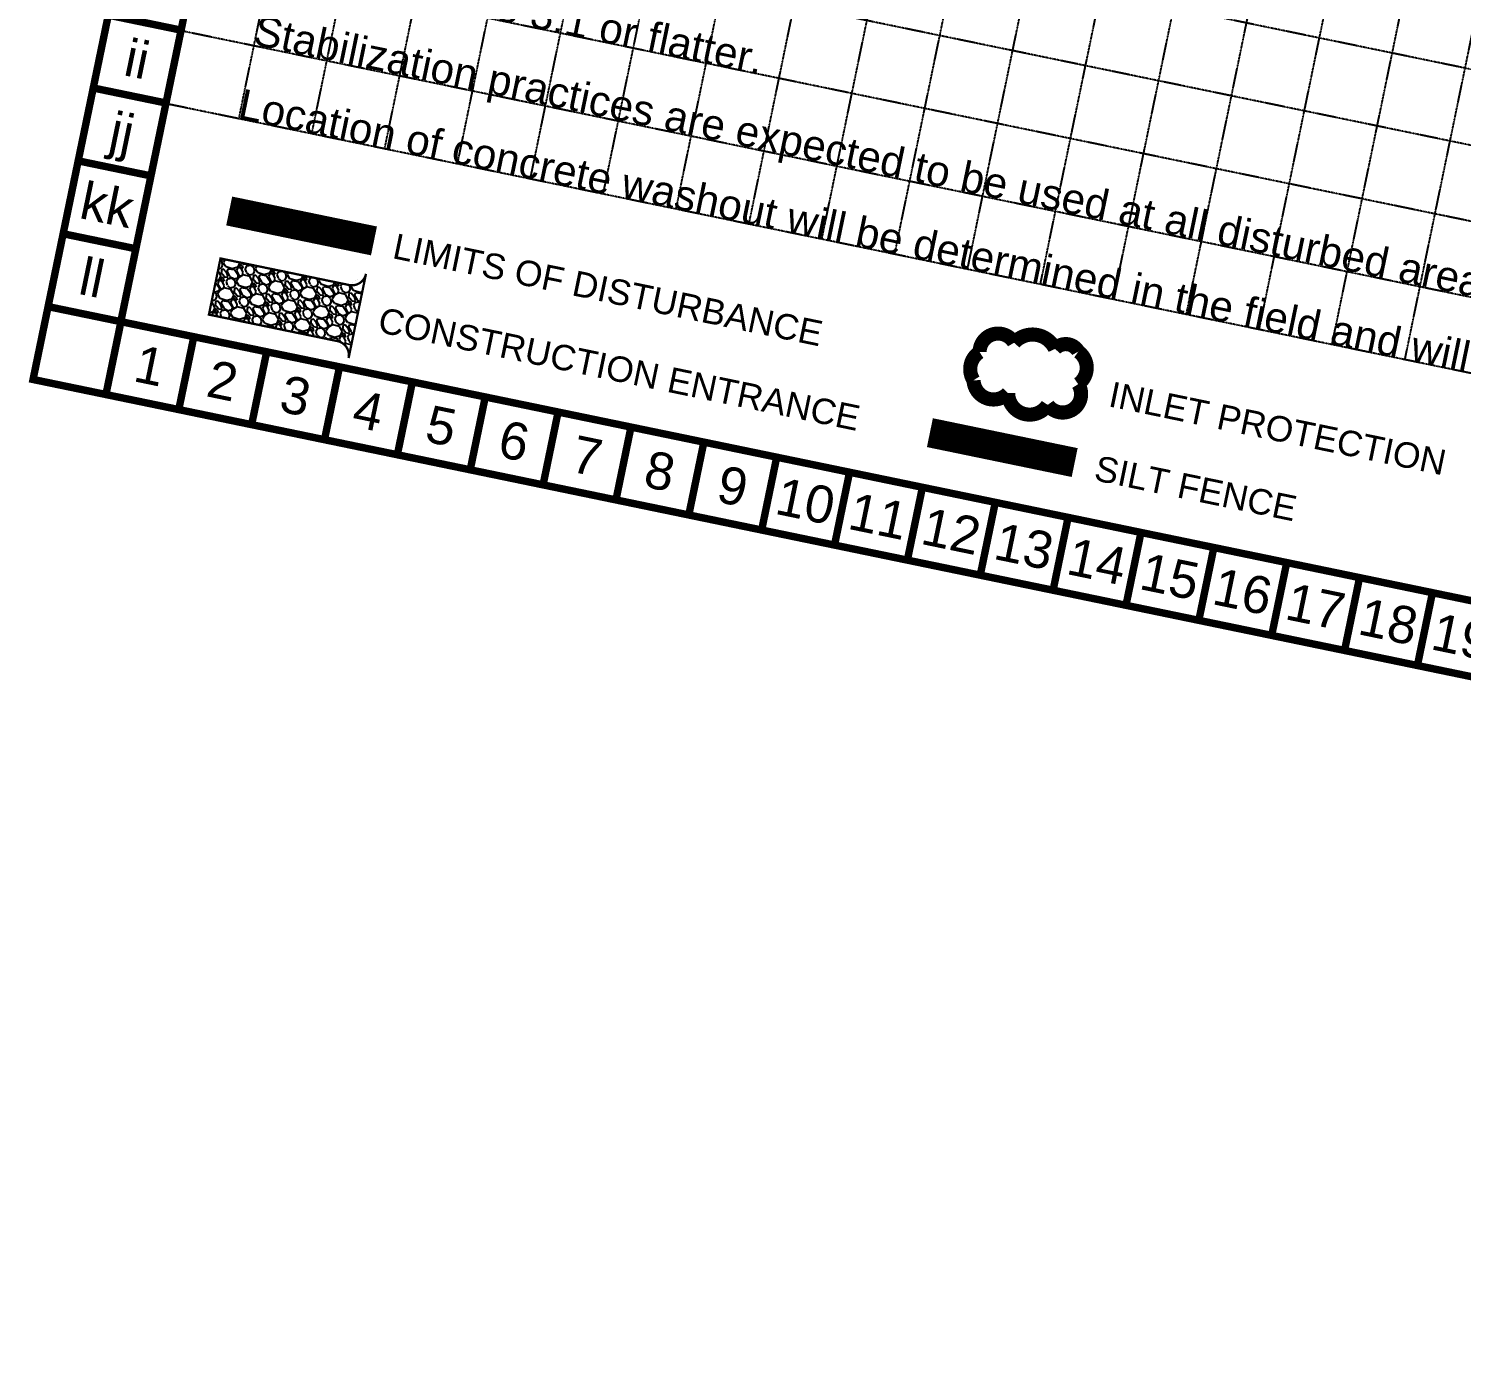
# Model space of a CAD drawing. Header units: inches. Extents: x 3071 to 5995, y 4947 to 7102.
# Drawn here: x 3071 to 3865, y 4947 to 5678 of the extents above; entities that cross this region are included whole.
import ezdxf
from ezdxf.enums import TextEntityAlignment as Align

# ---------------------------------------------------------------- set-up
doc = ezdxf.new("R2010")
doc.units = ezdxf.units.IN
doc.header["$MEASUREMENT"] = 0
doc.linetypes.add('HIDDEN', pattern=[0.375, 0.25, -0.125])
for name, color, linetype in [('BASE', 7, 'Continuous'), ('GRID', 254, 'HIDDEN'), ('LEGEND', 7, 'Continuous')]:
    doc.layers.add(name, color=color, linetype=linetype)
doc.styles.add("L200'", font='ARIAL.TTF', dxfattribs={"height": 0.001969})
doc.styles.get("Standard").update_dxf_attribs({"font": 'ARIAL.TTF'})

msp = doc.modelspace()

# ---------------------------------------------------------------- hatches: boundary and pattern name
at = {"layer": 'LEGEND'}
h = msp.add_hatch(dxfattribs=at)
h.set_pattern_fill('GRAVEL', color=4, scale=12.707389, angle=-55.60561, style=0)
h.set_pattern_definition([(172.4071856, (-15779.2189, 1585.0622), (-151.79749479, 19.281851963), [1.709601, -169.250826]), (129.3640856, (-15780.91355, 1585.2881), (96.624390847, -118.650740703), [2.933729, -290.4391194]), (76.9047856, (-15782.77426, 1587.55626), (-43.561033703, -183.817882905), [2.06861, -204.79268]), (211.6680856, (-15788.1952, 1589.85114), (216.893027346, 133.07885795), [2.671576, -264.485968]), (237.2280856, (-15790.469, 1588.4486), (89.937647482, 138.567517575), [2.619692, -259.3498326]), (301.6680856, (-15791.887, 1586.24585), (-133.07885795, 216.893027346), [2.671576, -264.485968]), (342.0885856, (-15790.48445, 1583.97206), (-198.17432562, 64.53250453), [3.5330225, -349.768951]), (16.6496856, (-15787.12266, 1582.8855), (280.933939683, 84.52068218), [3.335537, -330.218278]), (65.8239856, (-15783.927, 1583.8412), (78.888703012, 177.202941705), [2.680624, -265.38203]), (119.6307856, (-15782.8291, 1586.2867), (68.474859757, -122.5213307), [3.060346, -149.9568805]), (166.7917856, (-15784.3422, 1588.94685), (-201.481856729, 46.8685235305), [3.957691, -391.811676]), (83.2084856, (-15781.1936, 1579.3985), (12.66680383, 116.46956699), [1.350808, -133.730575]), (115.8635856, (-15781.03387, 1580.7398), (72.345383202, -150.671130625), [2.569904, -254.4211194]), (169.394386, (-15782.155, 1583.052), (-10.4857445, -7.17823), [1.797092, -16.1738625]), (147.592986, (-15781.3991, 1584.6477), (56.8626333, -38.0722384), [0.967769, -95.808817]), (236.195786, (-15782.2162, 1585.1664), (24.2789995, 32.02042557), [1.368624, -67.06276]), (335.358186, (-15782.9776, 1584.029), (42.50617765, -17.10072966), [2.222891, -71.873282]), (105.959486, (-15780.957, 1583.1023), (3.87073414, -28.1497034), [1.60737, -38.576925]), (320.7838856, (-15786.37955, 1591.2481), (103.239440763, -83.32280462), [2.251749, -222.9237475]), (14.7405856, (-15784.635, 1589.8244), (-144.056053134, -37.01760558), [1.889093, -187.019822]), (237.592986, (-15778.86, 1584.538), (38.0722384, 56.8626333), [1.935526, -94.841061]), (288.0048856, (-15779.8973, 1582.9038), (-40.325146128, 126.392066557), [2.251749, -222.9237475]), (283.838386, (-15792.8807, 1586.7976), (-14.91971155, 66.7851524), [2.1714386, -106.40054]), (239.1694856, (-15792.3613, 1584.6892), (79.452106905, 131.38915436), [1.8194185, -180.122696]), (11.195786, (-15789.274, 1577.2548), (66.78516849, 14.9196405), [1.935526, -94.841061]), (321.7483856, (-15787.3753, 1577.63065), (-135.259882824, 107.601785867), [2.130152, -210.884501]), (13.838386, (-15792.7913, 1582.3929), (-66.7851524, -14.91971155), [1.085719, -107.486259]), (45.704286, (-15789.7047, 1577.884), (34.76476213, 39.1986329), [0.64795, -64.147266]), (110.358186, (-15789.2522, 1578.3478), (11.04896634, -38.6354433), [2.619692, -49.7742055]), (130.4033856, (-15790.1635, 1580.8038), (82.268009974, -97.679187057), [2.4277466, -240.346568]), (248.084486, (-15783.9213, 1583.383), (13.7932405, 24.8422076), [1.832685, -43.9844525]), (297.5515856, (-15784.60537, 1581.6828), (101.058301104, -192.614107602), [3.199644, -316.764228]), (5.3397856, (-15783.1254, 1578.846), (-102.11310407, -8.30463183), [1.308302, -129.522269]), (34.394386, (-15781.823, 1578.968), (3.3075135, 17.663969), [0.762443, -11.944945]), (64.6507856, (-15789.9925, 1581.2289), (-44.687340164, -92.190523393), [1.765361, -174.7713224]), (352.4071856, (-15789.2367, 1582.8243), (151.79749479, -19.281851963), [3.4192024, -167.541225]), (304.394386, (-15785.847, 1582.372), (17.663969, -3.3075135), [3.303921, -9.4034675]), (269.6991856, (-15783.9811, 1579.6462), (1.6180426, 155.105008504), [2.009216, -198.912235]), (198.448986, (-15783.9917, 1577.637), (-49.12119331, -18.22717188), [1.850221, -90.660965]), (152.0403856, (-15785.7468, 1577.05147), (-241.24379088, 127.446706822), [3.012477, -298.235725]), (119.8204856, (-15788.4077, 1578.46387), (-82.831278232, 143.492832599), [3.187, -315.51269])])
edge = h.paths.add_edge_path()
edge.add_line((3247.94, 5495.64), (3257.58, 5542.32))
edge.add_arc((3249.81, 5543.92), 7.94, 258.3677, 348.32864, ccw=False)
edge.add_line((3248.2, 5536.14), (3176.91, 5550.86))
edge.add_line((3176.91, 5550.86), (3170.48, 5519.72))
edge.add_line((3170.48, 5519.72), (3241.77, 5505.03))
edge.add_arc((3240.16, 5497.25), 7.94, -11.67136, 78.3677, ccw=False)

# ---------------------------------------------------------------- linework, layer by layer
at = {"layer": 'BASE', "const_width": 4.12}
for points in [[(3072.98, 5483.77), (5658.39, 4949.7), (5992.19, 6565.58), (3406.77, 7099.65)], [(3121.63, 5515.83), (5626.44, 4998.34), (5943.51, 6533.54), (3439.26, 7050.89)]]:
    msp.add_lwpolyline(points, close=True, dxfattribs=at)
for points in [[(3155.1, 5677.41), (3114.7, 5685.75)], [(3146.76, 5637.01), (3106.36, 5645.35)], [(3138.41, 5596.61), (3098.01, 5604.96)], [(3130.07, 5556.21), (3089.67, 5564.56)], [(3121.72, 5515.82), (3081.32, 5524.16)], [(3113.38, 5475.42), (3121.72, 5515.82)], [(3153.77, 5467.08), (3162.12, 5507.47)], [(3194.17, 5458.73), (3202.52, 5499.13)], [(3234.57, 5450.39), (3242.91, 5490.78)], [(3274.96, 5442.04), (3283.31, 5482.44)], [(3315.36, 5433.7), (3323.71, 5474.09)], [(3355.76, 5425.35), (3364.1, 5465.75)], [(3396.16, 5417.01), (3404.5, 5457.4)], [(3436.55, 5408.66), (3444.9, 5449.06)], [(3476.95, 5400.32), (3485.3, 5440.71)], [(3517.35, 5391.97), (3525.69, 5432.37)], [(3557.74, 5383.63), (3566.09, 5424.02)], [(3598.14, 5375.28), (3606.49, 5415.68)], [(3638.54, 5366.94), (3646.88, 5407.34)], [(3678.94, 5358.59), (3687.28, 5398.99)], [(3719.33, 5350.25), (3727.68, 5390.65)], [(3759.73, 5341.9), (3768.08, 5382.3)], [(3800.13, 5333.56), (3808.47, 5373.96)], [(3840.52, 5325.21), (3848.87, 5365.61)]]:
    msp.add_lwpolyline(points, dxfattribs=at)
at = {"layer": 'GRID', "color": 253, "linetype": 'HIDDEN'}
for p, q in [((3479.16, 7042.97), (3186.98, 5628.51)), ((3519.56, 7034.63), (3227.38, 5620.17)), ((3559.96, 7026.29), (3267.78, 5611.82)), ((3600.36, 7017.94), (3308.17, 5603.48)), ((3640.75, 7009.6), (3348.57, 5595.13)), ((3681.15, 7001.25), (3388.97, 5586.79)), ((3721.55, 6992.91), (3429.36, 5578.44)), ((3761.94, 6984.56), (3469.76, 5570.1)), ((3802.34, 6976.22), (3510.16, 5561.76)), ((3883.14, 6959.53), (3590.95, 5545.07)), ((3923.53, 6951.18), (3631.35, 5536.72)), ((3963.99, 6942.43), (3671.88, 5528.35)), ((4004.38, 6934.08), (3712.28, 5520)), ((4044.78, 6925.74), (3752.68, 5511.66)), ((4085.18, 6917.39), (3793.07, 5503.31)), ((4125.57, 6909.05), (3833.47, 5494.97)), ((3720.32, 6375.22), (3550.55, 5553.41)), ((3181, 5798.23), (5685.62, 5280.86)), ((3172.66, 5757.83), (5677.28, 5240.46)), ((3164.31, 5717.44), (5668.94, 5200.06)), ((3155.97, 5677.04), (5660.59, 5159.66)), ((3147.62, 5636.64), (5652.25, 5119.27))]:
    msp.add_line(p, q, dxfattribs=at)
at = {"layer": 'LEGEND', "color": 1, "linetype": 'HIDDEN', "ltscale": 85, "const_width": 16.33}
msp.add_lwpolyline([(3181.73, 5577.17), (3262, 5560.58)], dxfattribs=at)
at = {"layer": 'LEGEND', "color": 4, "const_width": 1.27}
msp.add_lwpolyline([(3247.94, 5495.64), (3257.58, 5542.32, -0.414014), (3248.2, 5536.14), (3176.91, 5550.86), (3170.48, 5519.72), (3241.77, 5505.03, -0.414413)], format="xyb", close=True, dxfattribs=at)
at = {"layer": 'LEGEND', "color": 170, "ltscale": 100, "const_width": 7.82}
msp.add_lwpolyline([(3616.91, 5504.12, 0.520567), (3616.91, 5504.12, 0.765195), (3597.78, 5498.97, 0.417879), (3594.43, 5483.3, 0.6649), (3613.61, 5476.19, 0.744833), (3635.56, 5469.7, 0.975642), (3652.44, 5481.2, 0.520567), (3652.55, 5499.23, 0.520567), (3639.61, 5500.7, 0.540264), (3616.91, 5504.12)], format="xyb", close=True, dxfattribs=at)
at = {"layer": 'LEGEND', "color": 200, "const_width": 16.33}
msp.add_lwpolyline([(3570.23, 5454.29), (3650.5, 5437.71)], dxfattribs=at)

# ---------------------------------------------------------------- texts
at = {"layer": 'BASE', "color": 7, "style": "L200'"}
for s, p in [('All slopes are 3:1 or flatter.', (3203.89, 5708.98)), ('Stabilization practices are expected to be used at all disturbed areas.', (3194.28, 5669.54)), ('Location of concrete washout will be determined in the field and will be reflected on this Site Map.', (3185.86, 5628.68))]:
    msp.add_text(s, height=16.7287, rotation=348.32864, dxfattribs=at).set_placement(p)
at = {"layer": 'BASE'}
for s, height, p in [('ii', 20.625, (3130.73, 5661.38)), ('jj', 20.625, (3122.38, 5620.98)), ('kk', 20.625, (3114.04, 5580.59)), ('ll', 20.625, (3105.7, 5540.19)), ('1', 20.62, (3137.75, 5491.45)), ('2', 20.62, (3178.14, 5483.1)), ('3', 20.62, (3218.54, 5474.76)), ('4', 20.62, (3258.94, 5466.41)), ('5', 20.62, (3299.34, 5458.07)), ('6', 20.62, (3339.73, 5449.72)), ('7', 20.62, (3380.13, 5441.38)), ('8', 20.62, (3420.53, 5433.03)), ('9', 20.62, (3460.92, 5424.69)), ('10', 20.625, (3501.32, 5416.34)), ('11', 20.625, (3541.72, 5408)), ('12', 20.625, (3582.12, 5399.65)), ('13', 20.625, (3622.51, 5391.31)), ('14', 20.625, (3662.91, 5382.96)), ('15', 20.625, (3703.31, 5374.62)), ('16', 20.625, (3743.7, 5366.27)), ('17', 20.625, (3784.1, 5357.93)), ('18', 20.625, (3824.5, 5349.59)), ('19', 20.625, (3864.9, 5341.24))]:
    msp.add_text(s, height=height, rotation=348.32864, dxfattribs=at).set_placement(p, align=Align.MIDDLE_CENTER)
at = {"layer": 'LEGEND', "style": "L200'"}
for s, height, p in [('LIMITS OF DISTURBANCE', 14.0659, (3271.63, 5551.11)), ('CONSTRUCTION ENTRANCE', 14.0659, (3263.48, 5510.19)), ('INLET PROTECTION', 14.0659, (3668.62, 5469)), ('SILT FENCE', 14.066, (3660.61, 5428.05))]:
    msp.add_text(s, height=height, rotation=348.32864, dxfattribs=at).set_placement(p)

doc.saveas('drawing.dxf')
